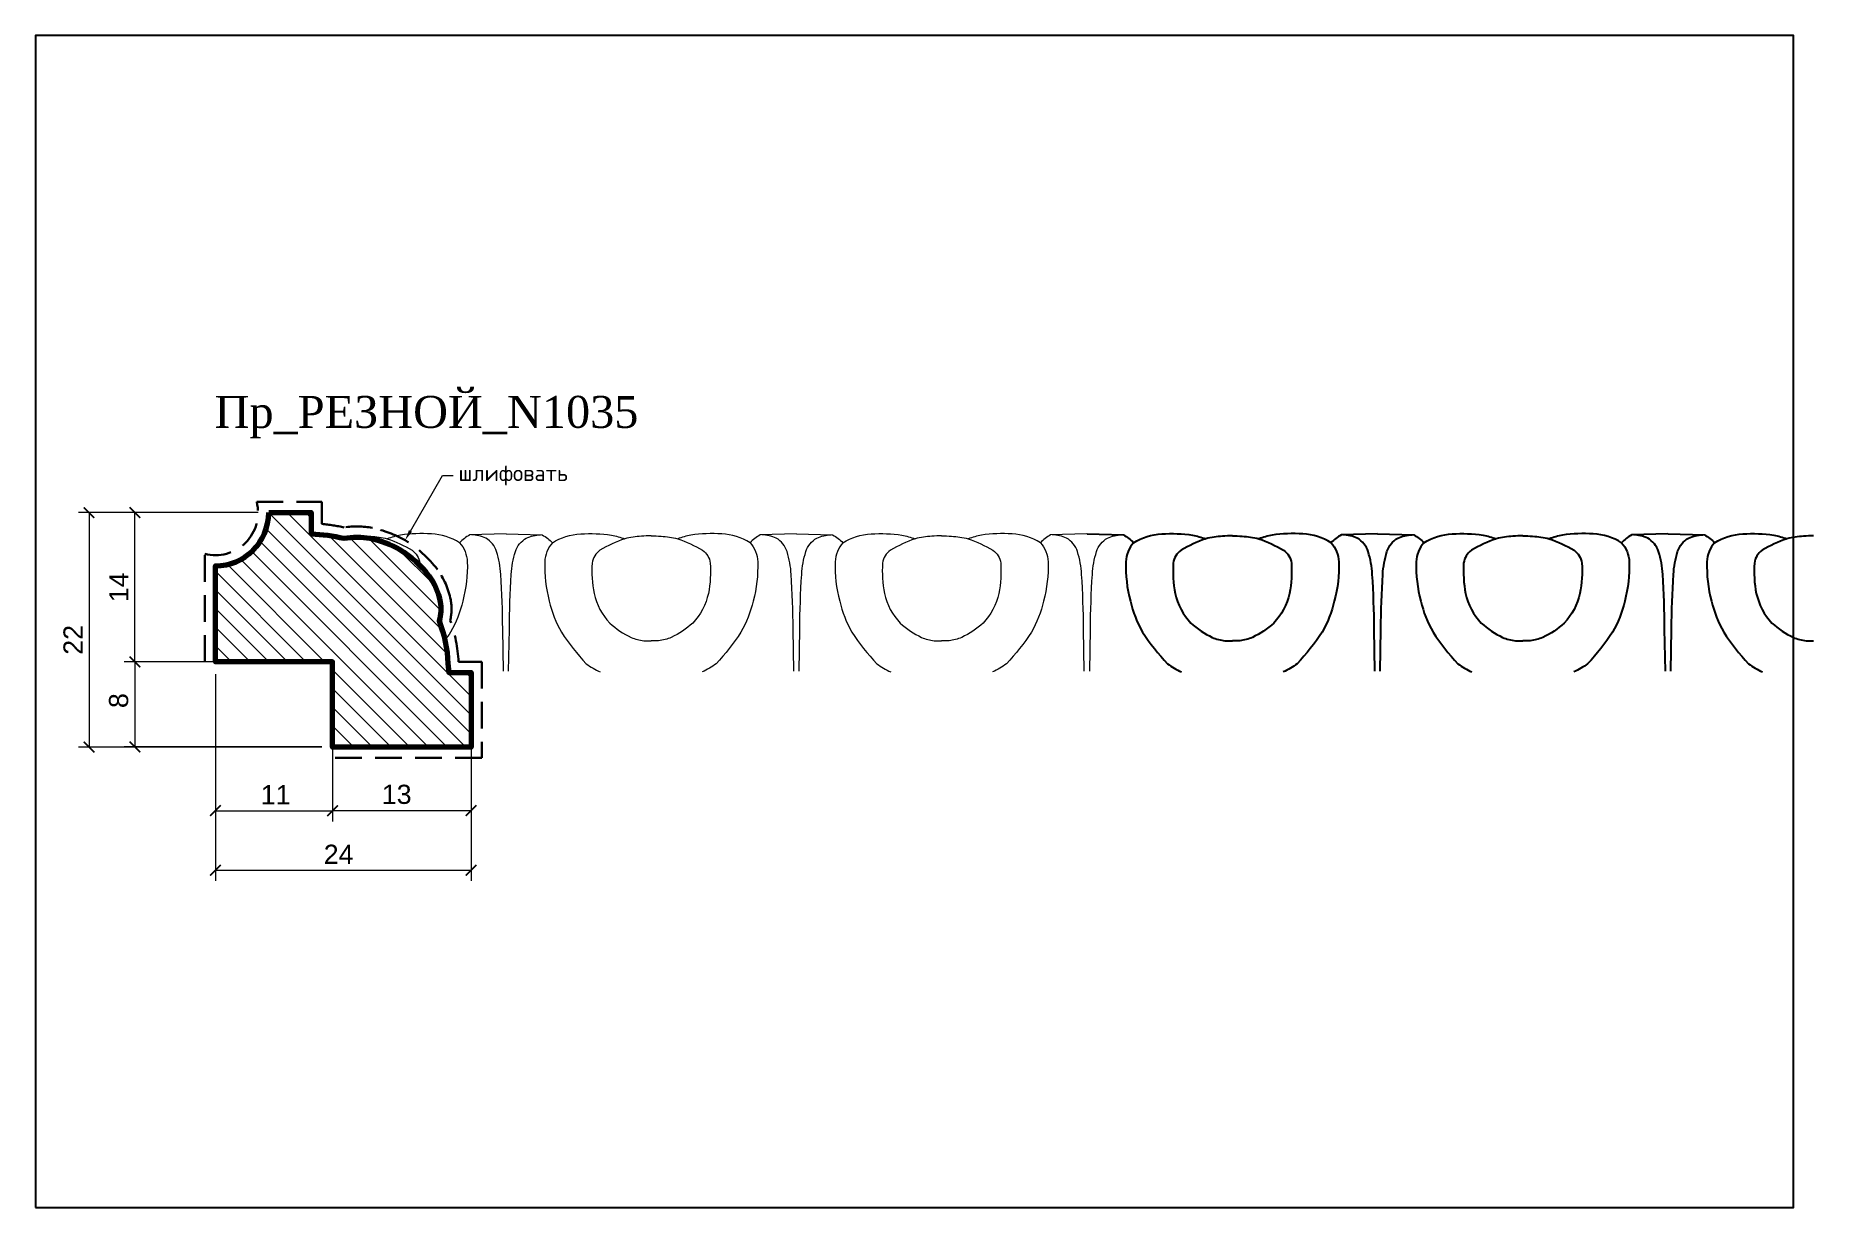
# Model space of a CAD drawing. Header units: millimetres. Extents: x 1312 to 1479, y -692 to -582.
import ezdxf
from ezdxf import colors
from ezdxf.entities.mleader import LeaderData, LeaderLine
from ezdxf.math import Vec2, Vec3

# ---------------------------------------------------------------- set-up
doc = ezdxf.new("R2010")
doc.units = ezdxf.units.MM
doc.linetypes.add('HIDDEN', pattern=[0.375, 0.25, -0.125])
for name, color, linetype, lineweight in [('0.15', 7, 'Continuous', 15), ('линия 50', 1, 'Continuous', 140), ('служебный слой РАЗМЕРЫ', 7, 'Continuous', 9)]:
    doc.layers.add(name, color=color, linetype=linetype, lineweight=lineweight)
doc.layers.add('Outside panel', color=7, linetype='Continuous', lineweight=18, true_color=0x7f5e57)
doc.layers.add('размеры в модели', color=7, linetype='Continuous')
doc.styles.add('ELECT', font='times.ttf')
doc.styles.get("Standard").update_dxf_attribs({"font": 'arial.ttf'})
doc.styles.add('ЕСКД профили текст', font='isocpeur.ttf')
doc.dimstyles.new('M_1', dxfattribs={"dimtxt": 1.8, "dimasz": 1, "dimexe": 1, "dimexo": 1, "dimgap": 0.6, "dimtad": 1, "dimdec": 0, "dimdsep": 46, "dimtxsty": 'Standard', "dimblk": 'ARCHTICK', "dimcen": -5, "dimclrd": 7, "dimclre": 7, "dimclrt": 7, "dimadec": 0, "dimazin": 0, "dimtfac": 1, "dimtdec": 0, "dimtmove": 0, "dimatfit": 3, "dimfxl": 1, "dimtolj": 1, "dimtzin": 0, "dimlwd": 5, "dimlwe": 5, "dimarcsym": 0})

# ---------------------------------------------------------------- blocks, each defined once
blk = doc.blocks.new('_ArchTick')
at = {"color": 0, "linetype": 'ByBlock', "const_width": 0.15}
blk.add_lwpolyline([(-0.5, -0.5), (0.5, 0.5)], dxfattribs=at)
blk = doc.blocks.new('*D5')
at = {"layer": 'Defpoints', "color": 0, "ltscale": 1000, "transparency": 16777216}
for p in [(1321.139385520492, -626.3167092514452), (1333.697555698524, -626.3167092514452), (1339.697555698524, -640.3167092514452)]:
    blk.add_point(p, dxfattribs=at)
at = {"layer": 'размеры в модели', "color": 7, "lineweight": 5, "ltscale": 1000, "transparency": 16777216}
for p, q in [((1332.697555698524, -626.3167092514452), (1320.139385520492, -626.3167092514452)), ((1321.139385520492, -640.3167092514452), (1321.139385520492, -626.3167092514452)), ((1338.697555698524, -640.3167092514452), (1320.139385520492, -640.3167092514452))]:
    blk.add_line(p, q, dxfattribs=at)
for p, rotation in [((1321.139385520492, -626.3167092514452), 90), ((1321.139385520492, -640.3167092514452), 270)]:
    blk.add_blockref('_ArchTick', p, dxfattribs=dict(at, rotation=rotation))
at = {"layer": 'размеры в модели', "color": 7, "ltscale": 1000, "transparency": 16777216, "insert": (1319.635702027995, -633.3238772136647), "char_height": 1.8, "attachment_point": 5, "rotation": 90}
blk.add_mtext('\\A1;14', dxfattribs=at)
blk = doc.blocks.new('*D4')
at = {"layer": 'Defpoints', "color": 0, "ltscale": 1000, "transparency": 16777216}
for p in [(1339.697555698524, -640.3167092514452), (1321.139385520492, -648.3043812260987), (1339.697555698524, -648.3043812260987)]:
    blk.add_point(p, dxfattribs=at)
at = {"layer": 'размеры в модели', "color": 7, "lineweight": 5, "ltscale": 1000, "transparency": 16777216}
for p, q in [((1338.697555698524, -640.3167092514452), (1320.139385520492, -640.3167092514452)), ((1321.139385520492, -640.3167092514452), (1321.139385520492, -648.3043812260987)), ((1338.697555698524, -648.3043812260987), (1320.139385520492, -648.3043812260987))]:
    blk.add_line(p, q, dxfattribs=at)
for p, rotation in [((1321.139385520492, -640.3167092514452), 90), ((1321.139385520492, -648.3043812260987), 270)]:
    blk.add_blockref('_ArchTick', p, dxfattribs=dict(at, rotation=rotation))
at = {"layer": 'размеры в модели', "color": 7, "ltscale": 1000, "transparency": 16777216, "insert": (1319.620354142593, -643.9624010292282), "char_height": 1.8, "attachment_point": 5, "rotation": 90}
blk.add_mtext('\\A1;8', dxfattribs=at)
blk = doc.blocks.new('*D3')
at = {"layer": 'Defpoints', "color": 0, "ltscale": 1000, "transparency": 16777216}
for p in [(1339.697555698524, -648.316709251445), (1352.697555698524, -648.316709251445), (1352.697555698524, -654.2894852147838)]:
    blk.add_point(p, dxfattribs=at)
at = {"layer": 'размеры в модели', "color": 7, "lineweight": 5, "ltscale": 1000, "transparency": 16777216}
for p, q in [((1339.697555698524, -649.316709251445), (1339.697555698524, -655.2894852147838)), ((1352.697555698524, -649.316709251445), (1352.697555698524, -655.2894852147838)), ((1339.697555698524, -654.2894852147838), (1352.697555698524, -654.2894852147838))]:
    blk.add_line(p, q, dxfattribs=at)
at = {"layer": 'размеры в модели', "color": 7, "lineweight": 5, "ltscale": 1000, "transparency": 16777216, "rotation": 180}
blk.add_blockref('_ArchTick', (1339.697555698524, -654.2894852147838), dxfattribs=at)
at = {"layer": 'размеры в модели', "color": 7, "lineweight": 5, "ltscale": 1000, "transparency": 16777216}
blk.add_blockref('_ArchTick', (1352.697555698524, -654.2894852147838), dxfattribs=at)
at = {"layer": 'размеры в модели', "color": 7, "ltscale": 1000, "transparency": 16777216, "insert": (1345.712927369237, -652.7698399214686), "char_height": 1.8, "attachment_point": 5}
blk.add_mtext('\\A1;13', dxfattribs=at)
blk = doc.blocks.new('*D2')
at = {"layer": 'Defpoints', "color": 0, "ltscale": 1000, "transparency": 16777216}
for p in [(1328.697555698524, -640.4723057799965), (1339.697555698524, -640.316709251445), (1339.697555698524, -654.292053200752)]:
    blk.add_point(p, dxfattribs=at)
at = {"layer": 'размеры в модели', "color": 7, "lineweight": 5, "ltscale": 1000, "transparency": 16777216}
for p, q in [((1328.697555698524, -641.4723057799965), (1328.697555698524, -655.292053200752)), ((1339.697555698524, -641.316709251445), (1339.697555698524, -655.292053200752)), ((1328.697555698524, -654.292053200752), (1339.697555698524, -654.292053200752))]:
    blk.add_line(p, q, dxfattribs=at)
at = {"layer": 'размеры в модели', "color": 7, "lineweight": 5, "ltscale": 1000, "transparency": 16777216, "rotation": 180}
blk.add_blockref('_ArchTick', (1328.697555698524, -654.292053200752), dxfattribs=at)
at = {"layer": 'размеры в модели', "color": 7, "lineweight": 5, "ltscale": 1000, "transparency": 16777216}
blk.add_blockref('_ArchTick', (1339.697555698524, -654.292053200752), dxfattribs=at)
at = {"layer": 'размеры в модели', "color": 7, "ltscale": 1000, "transparency": 16777216, "insert": (1334.352179479272, -652.7883697082553), "char_height": 1.8, "attachment_point": 5}
blk.add_mtext('\\A1;11', dxfattribs=at)
blk = doc.blocks.new('*D7')
at = {"layer": 'Defpoints', "color": 0, "ltscale": 1000, "transparency": 16777216}
for p in [(1333.697555698524, -626.3167092514452), (1316.834222208254, -648.3167092514452), (1339.697555698524, -648.3167092514452)]:
    blk.add_point(p, dxfattribs=at)
at = {"layer": 'размеры в модели', "color": 7, "lineweight": 5, "ltscale": 1000, "transparency": 16777216}
for p, q in [((1332.697555698524, -626.3167092514452), (1315.834222208254, -626.3167092514452)), ((1316.834222208254, -626.3167092514452), (1316.834222208254, -648.3167092514452)), ((1338.697555698524, -648.3167092514452), (1315.834222208254, -648.3167092514452))]:
    blk.add_line(p, q, dxfattribs=at)
for p, rotation in [((1316.834222208254, -626.3167092514452), 90), ((1316.834222208254, -648.3167092514452), 270)]:
    blk.add_blockref('_ArchTick', p, dxfattribs=dict(at, rotation=rotation))
at = {"layer": 'размеры в модели', "color": 7, "ltscale": 1000, "transparency": 16777216, "insert": (1315.330538715757, -638.254838245146), "char_height": 1.8, "attachment_point": 5, "rotation": 90}
blk.add_mtext('\\A1;22', dxfattribs=at)
blk = doc.blocks.new('*D6')
at = {"layer": 'Defpoints', "color": 0, "ltscale": 1000, "transparency": 16777216}
for p in [(1328.697555698524, -640.4723057799965), (1352.697555698524, -645.1386599002981), (1352.697555698524, -659.8886932581481)]:
    blk.add_point(p, dxfattribs=at)
at = {"layer": 'размеры в модели', "color": 7, "lineweight": 5, "ltscale": 1000, "transparency": 16777216}
for p, q in [((1328.697555698524, -641.4723057799965), (1328.697555698524, -660.8886932581481)), ((1352.697555698524, -646.1386599002981), (1352.697555698524, -660.8886932581481)), ((1328.697555698524, -659.8886932581481), (1352.697555698524, -659.8886932581481))]:
    blk.add_line(p, q, dxfattribs=at)
at = {"layer": 'размеры в модели', "color": 7, "lineweight": 5, "ltscale": 1000, "transparency": 16777216, "rotation": 180}
blk.add_blockref('_ArchTick', (1328.697555698524, -659.8886932581481), dxfattribs=at)
at = {"layer": 'размеры в модели', "color": 7, "lineweight": 5, "ltscale": 1000, "transparency": 16777216}
blk.add_blockref('_ArchTick', (1352.697555698524, -659.8886932581481), dxfattribs=at)
at = {"layer": 'размеры в модели', "color": 7, "ltscale": 1000, "transparency": 16777216, "insert": (1340.263789885747, -658.3850097656515), "char_height": 1.8, "attachment_point": 5}
blk.add_mtext('\\A1;24', dxfattribs=at)

msp = doc.modelspace()

# ---------------------------------------------------------------- hatches: boundary and pattern name
at = {"layer": 'Outside panel', "ltscale": 1000}
h = msp.add_hatch(dxfattribs=at)
h.set_pattern_fill('ANSI31', color=256, scale=9.894831059293374, angle=89.99999999999999)
h.set_pattern_definition([(135, (-308746.6367547378, 92356.84090024477), (-0.874587767590202, -0.8745877675902015), [])])
edge = h.paths.add_edge_path()
edge.add_line((1333.697555698524, -626.316709251445), (1337.697555698524, -626.316709251445))
edge.add_line((1337.697555698524, -626.316709251445), (1337.697555698524, -628.316709251445))
edge.add_arc((1337.120399352698, -644.4221278254954), 16.11575678933183, 76.9616267038316, 87.94761759395197, ccw=False)
edge.add_arc((1341.98534430681, -635.3288411598296), 6.72035856649428, 79.30790629413133, 100.53888685060252, ccw=False)
edge.add_arc((1341.117016812448, -638.5271729337364), 10.02763157425786, 60.86193385234532, 77.82294214742802, ccw=False)
edge.add_arc((1340.628319008112, -638.4456025591608), 10.20501001734801, 37.41241142133538, 58.241471866389475, ccw=False)
edge.add_arc((1343.670791850378, -635.9098572404873), 6.250034296385272, 11.25400089889348, 35.89366119649338, ccw=False)
edge.add_arc((1346.209862646425, -635.3727976335613), 3.655106972654199, -17.6877875825337, 10.764748651641014, ccw=False)
edge.add_arc((1407.875996887171, -620.2539513783813), 60.40487851374324, 195.5855320265197, 197.5262872963351)
edge.add_arc((1337.721529008366, -641.0024888757289), 12.81161878868869, 2.357588663380227, 11.517274825666277, ccw=False)
edge.add_line((1350.522303446731, -640.4754691751696), (1350.596168518252, -641.3170494987535))
edge.add_line((1350.596168518252, -641.3170494987535), (1350.697555698524, -641.316709251445))
edge.add_line((1350.697555698524, -641.316709251445), (1352.697555698524, -641.316709251445))
edge.add_line((1352.697555698524, -641.316709251445), (1352.697555698524, -648.316709251445))
edge.add_line((1352.697555698524, -648.316709251445), (1339.697555698524, -648.316709251445))
edge.add_line((1339.697555698524, -648.316709251445), (1339.697555698524, -640.316709251445))
edge.add_line((1339.697555698524, -640.316709251445), (1328.697555698524, -640.316709251445))
edge.add_line((1328.697555698524, -640.316709251445), (1328.697555698524, -631.316709251445))
edge.add_arc((1328.697555698524, -626.316709251445), 5, 270, 360)

# ---------------------------------------------------------------- linework, layer by layer
at = {"color": 6, "ltscale": 1000}
msp.add_lwpolyline([(1311.815575031214, -691.5344339163894), (1476.815575031214, -691.5344339163894), (1476.815575031214, -581.5344339163894), (1311.815575031214, -581.5344339163894)], close=True, dxfattribs=at)
at = {"color": 7, "ltscale": 1000}
for points in [[(1410.523074644745, -628.315553742108), (1413.921942206576, -628.4121685778919, -0.09895281934662843), (1414.876498946116, -629.1439895795156, -0.1356924758361612), (1417.532788871624, -628.3190814403606, -0.05431187880876667), (1420.423791639518, -628.424736002893, -0.0245012013738996), (1421.670242649863, -628.7693039292899)], [(1414.876498946116, -629.1439895795156, 0.1729843344025909), (1414.158824299007, -630.9265796006039, 0.07307377336148241), (1414.581047105614, -634.6255916951304, 0.07208065752535532), (1415.734567448799, -637.5427776653632, 0.04459974090275735), (1418.061738774773, -640.5008849352562, 0.06117224677795836), (1419.369883253075, -641.2703200194774)], [(1424.153513200767, -628.4879332645178, 0.01740289519398363), (1423.225768390355, -628.5331686277896, 0.03912961321415618), (1421.670242649863, -628.7693039292899, 0.05083251045269804), (1419.340294684003, -629.8497497103199, 0.2044668778180707), (1418.60648081738, -631.047711939198, 0.06308210881167725), (1418.78783011164, -633.8998118767886, 0.1357417775726737), (1420.262399444659, -636.6871785514486, 0.07337436966248118), (1422.267567310842, -638.0277920782646, 0.06781681720887736), (1423.4584855229, -638.3361570014349), (1424.153513200767, -638.3527857002009)], [(1424.153513200767, -628.4879332645178, -0.01740289519398363), (1425.081258011178, -628.5331686277896, -0.03912961321415618), (1426.636783751728, -628.7693039292899, -0.05083251045269804), (1428.96673171753, -629.8497497103199, -0.2044668778180707), (1429.700545584154, -631.047711939198, -0.06308210881167725), (1429.519196289893, -633.8998118767886, -0.1357417775726737), (1428.044626956875, -636.6871785514486, -0.07337436966248118), (1426.039459090691, -638.0277920782646, -0.06781681720887736), (1424.848540878691, -638.3361570014349), (1424.153513200767, -638.3527857002009)], [(1437.783951756788, -628.315553742108), (1434.385084195015, -628.4121685778919, 0.09895281934662843), (1433.430527455417, -629.1439895795156, 0.1356924758361612), (1430.774237529968, -628.3190814403606, 0.05431187880876667), (1427.883234762015, -628.424736002893, 0.0245012013738996), (1426.636783751728, -628.7693039292899)], [(1433.430527455417, -629.1439895795156, -0.1729843344025909), (1434.148202102526, -630.9265796006039, -0.07307377336148241), (1433.725979295919, -634.6255916951304, -0.07208065752535532), (1432.572458952734, -637.5427776653632, -0.04459974090275735), (1430.24528762676, -640.5008849352562, -0.06117224677795836), (1428.937143148516, -641.2703200194774)], [(1437.540388374542, -641.1948272769478), (1437.471666536712, -637.2398365782828, 0.01424318934445535), (1437.292139412497, -632.1159871612581, 0.06094812251572455), (1436.902802434761, -629.9743656509345, 0.1770546278011695), (1435.884643287176, -628.7033359720626, 0.1111782369226423), (1434.537078711564, -628.4098403802163)], [(1437.783951756788, -628.315553742108), (1441.182819318619, -628.4121685778919, -0.09895281934662843), (1442.137376058217, -629.1439895795156, -0.1356924758361612), (1444.793665983667, -628.3190814403606, -0.05431187880876667), (1447.684668751619, -628.424736002893, -0.0245012013738996), (1448.931119761906, -628.7693039292899)], [(1438.027515139092, -641.1948272769478), (1438.096236976922, -637.2398365782828, -0.01424318934445535), (1438.275764101138, -632.1159871612581, -0.06094812251572455), (1438.665101078815, -629.9743656509345, -0.1770546278011695), (1439.6832602264, -628.7033359720626, -0.1111782369226423), (1441.03082480207, -628.4098403802163)], [(1442.137376058217, -629.1439895795156, 0.1729843344025909), (1441.419701411109, -630.9265796006039, 0.07307377336148241), (1441.841924217657, -634.6255916951304, 0.07208065752535532), (1442.9954445609, -637.5427776653632, 0.04459974090275735), (1445.322615886816, -640.5008849352562, 0.06117224677795836), (1446.630760365118, -641.2703200194774)], [(1451.414390312868, -628.4879332645178, 0.01740289519398363), (1450.486645502457, -628.5331686277896, 0.03912961321415618), (1448.931119761906, -628.7693039292899, 0.05083251045269804), (1446.601171796105, -629.8497497103199, 0.2044668778180707), (1445.867357929481, -631.047711939198, 0.06308210881167725), (1446.048707223741, -633.8998118767886, 0.1357417775726737), (1447.52327655676, -636.6871785514486, 0.07337436966248118), (1449.528444422944, -638.0277920782646, 0.06781681720887736), (1450.719362634944, -638.3361570014349), (1451.414390312868, -638.3527857002009)], [(1451.414390312868, -628.4879332645178, -0.01740289519398363), (1452.342135123279, -628.5331686277896, -0.03912961321415618), (1453.897660863771, -628.7693039292899, -0.05083251045269804), (1456.227608829573, -629.8497497103199, -0.2044668778180707), (1456.961422696255, -631.047711939198, -0.06308210881167725), (1456.780073401937, -633.8998118767886, -0.1357417775726737), (1455.305504068976, -636.6871785514486, -0.07337436966248118), (1453.300336202792, -638.0277920782646, -0.06781681720887736), (1452.109417990734, -638.3361570014349), (1451.414390312868, -638.3527857002009)], [(1465.044828868889, -628.315553742108), (1461.645961307058, -628.4121685778919, 0.09895281934662843), (1460.69140456746, -629.1439895795156, 0.1356924758361612), (1458.035114642011, -628.3190814403606, 0.05431187880876667), (1455.144111874117, -628.424736002893, 0.0245012013738996), (1453.897660863771, -628.7693039292899)], [(1460.69140456746, -629.1439895795156, -0.1729843344025909), (1461.409079214569, -630.9265796006039, -0.07307377336148241), (1460.986856408021, -634.6255916951304, -0.07208065752535532), (1459.833336064836, -637.5427776653632, -0.04459974090275735), (1457.506164738861, -640.5008849352562, -0.06117224677795836), (1456.198020260559, -641.2703200194774)], [(1464.801265486585, -641.1948272769478), (1464.732543648755, -637.2398365782828, 0.01424318934445535), (1464.55301652454, -632.1159871612581, 0.06094812251572455), (1464.163679546862, -629.9743656509345, 0.1770546278011695), (1463.145520399277, -628.7033359720626, 0.1111782369226423), (1461.797955823607, -628.4098403802163)], [(1465.06981862809, -628.315553742108), (1468.468686189921, -628.4121685778919, -0.09895281934662843), (1469.423242929519, -629.1439895795156, -0.1356924758361612), (1472.079532854968, -628.3190814403606, -0.05431187880876667), (1474.970535622862, -628.424736002893, -0.0245012013738996), (1476.216986633208, -628.7693039292899)], [(1465.313382010394, -641.1948272769478), (1465.382103848224, -637.2398365782828, -0.01424318934445535), (1465.561630972439, -632.1159871612581, -0.06094812251572455), (1465.950967950117, -629.9743656509345, -0.1770546278011695), (1466.969127097702, -628.7033359720626, -0.1111782369226423), (1468.316691673372, -628.4098403802163)], [(1469.423242929519, -629.1439895795156, 0.1729843344025909), (1468.70556828241, -630.9265796006039, 0.07307377336148241), (1469.127791088958, -634.6255916951304, 0.07208065752535532), (1470.281311432143, -637.5427776653632, 0.04459974090275735), (1472.608482758118, -640.5008849352562, 0.06117224677795836), (1473.91662723642, -641.2703200194774)], [(1478.700257184111, -628.4879332645178, 0.01740289519398363), (1477.7725123737, -628.5331686277896, 0.03912961321415618), (1476.216986633208, -628.7693039292899, 0.05083251045269804), (1473.887038667406, -629.8497497103199, 0.2044668778180707), (1473.153224800724, -631.047711939198, 0.06308210881167725), (1473.334574095043, -633.8998118767886, 0.1357417775726737), (1474.809143428003, -636.6871785514486, 0.07337436966248118), (1476.814311294187, -638.0277920782646, 0.06781681720887736), (1478.005229506245, -638.3361570014349), (1478.700257184111, -638.3527857002009)]]:
    msp.add_lwpolyline(points, format="xyb", dxfattribs=at)
at = {"layer": '0.15', "color": 7, "ltscale": 1000}
for points in [[(1342.345892105262, -628.4879332645178, -0.01740289519398266), (1343.273636915674, -628.5331686277896, -0.03912961321415618), (1344.829162656224, -628.7693039292899, -0.05083251045269804), (1347.159110622026, -629.8497497103199, -0.2044668778180707), (1347.892924488649, -631.047711939198, -0.005362576516465494), (1347.905546588194, -631.2912899994808, -0.005362576516465494)], [(1355.976330661342, -628.315553742108), (1352.577463099511, -628.4121685778919, 0.09895281934662843), (1351.622906359913, -629.1439895795156, 0.1356924758361612), (1348.966616434464, -628.3190814403606, 0.05431187880876667), (1346.075613666511, -628.424736002893, 0.0245012013738996), (1344.829162656224, -628.7693039292899)], [(1351.622906359913, -629.1439895795156, -0.1729843344013208), (1352.340581007022, -630.9265796006039, -0.07307377336148241), (1351.918358200473, -634.6255916951304, -0.07208065752535532), (1350.76483785723, -637.5427776653632, -0.01179991503948793), (1350.200668735266, -638.3655791684832, -0.01179991503948793)], [(1355.732767279038, -641.1948272769478), (1355.664045441208, -637.2398365782828, 0.01424318934445535), (1355.484518316993, -632.1159871612581, 0.06094812251572455), (1355.095181339315, -629.9743656509345, 0.1770546278011695), (1354.07702219173, -628.7033359720626, 0.1111782369226423), (1352.72945761606, -628.4098403802163)], [(1355.976330661342, -628.315553742108), (1359.375198223173, -628.4121685778919, -0.09895281934662843), (1360.329754962771, -629.1439895795156, -0.1356924758361612), (1362.986044888221, -628.3190814403606, -0.05431187880876667), (1365.877047656173, -628.424736002893, -0.0245012013738996), (1367.12349866646, -628.7693039292899)], [(1356.219894043646, -641.1948272769478), (1356.288615881476, -637.2398365782828, -0.01424318934445535), (1356.468143005692, -632.1159871612581, -0.06094812251572455), (1356.85747998337, -629.9743656509345, -0.1770546278011695), (1357.875639130954, -628.7033359720626, -0.1111782369226423), (1359.223203706624, -628.4098403802163)], [(1360.329754962771, -629.1439895795156, 0.1729843344025909), (1359.612080315663, -630.9265796006039, 0.07307377336148241), (1360.034303122211, -634.6255916951304, 0.07208065752535532), (1361.187823465454, -637.5427776653632, 0.04459974090275735), (1363.514994791371, -640.5008849352562, 0.06117224677795836), (1364.823139269673, -641.2703200194774)], [(1369.606769217422, -628.4879332645178, 0.01740289519398363), (1368.679024407011, -628.5331686277896, 0.03912961321415618), (1367.12349866646, -628.7693039292899, 0.05083251045269804), (1364.793550700659, -629.8497497103199, 0.2044668778180707), (1364.059736834035, -631.047711939198, 0.06308210881167725), (1364.241086128295, -633.8998118767886, 0.1357417775726737), (1365.715655461314, -636.6871785514486, 0.07337436966248118), (1367.720823327498, -638.0277920782646, 0.06781681720887736), (1368.911741539498, -638.3361570014349), (1369.606769217422, -638.3527857002009)], [(1369.606769217422, -628.4879332645178, -0.01740289519398363), (1370.534514027833, -628.5331686277896, -0.03912961321415618), (1372.090039768384, -628.7693039292899, -0.05083251045269804), (1374.419987734185, -629.8497497103199, -0.2044668778180707), (1375.153801600809, -631.047711939198, -0.06308210881167725), (1374.972452306549, -633.8998118767886, -0.1357417775726737), (1373.49788297353, -636.6871785514486, -0.07337436966248118), (1371.492715107346, -638.0277920782646, -0.06781681720887736), (1370.301796895346, -638.3361570014349), (1369.606769217422, -638.3527857002009)], [(1383.237207773502, -628.315553742108), (1379.838340211671, -628.4121685778919, 0.09895281934662843), (1378.883783472073, -629.1439895795156, 0.1356924758361612), (1376.227493546623, -628.3190814403606, 0.05431187880876667), (1373.336490778671, -628.424736002893, 0.0245012013738996), (1372.090039768384, -628.7693039292899)], [(1378.883783472073, -629.1439895795156, -0.1729843344025909), (1379.601458119181, -630.9265796006039, -0.07307377336148241), (1379.179235312633, -634.6255916951304, -0.07208065752535532), (1378.02571496939, -637.5427776653632, -0.04459974090275735), (1375.698543643473, -640.5008849352562, -0.06117224677795836), (1374.390399165171, -641.2703200194774)], [(1382.993644391197, -641.1948272769478), (1382.924922553368, -637.2398365782828, 0.01424318934445535), (1382.745395429152, -632.1159871612581, 0.06094812251572455), (1382.356058451474, -629.9743656509345, 0.1770546278011695), (1381.33789930389, -628.7033359720626, 0.1111782369226423), (1379.99033472822, -628.4098403802163)], [(1383.237207773502, -628.315553742108), (1386.636075335275, -628.4121685778919, -0.09895281934662843), (1387.590632074873, -629.1439895795156, -0.1356924758361612), (1390.246922000322, -628.3190814403606, -0.05431187880876667), (1393.137924768274, -628.424736002893, -0.0245012013738996), (1394.384375778562, -628.7693039292899)], [(1383.480771155748, -641.1948272769478), (1383.549492993578, -637.2398365782828, -0.01424318934445535), (1383.729020117793, -632.1159871612581, -0.06094812251572455), (1384.118357095529, -629.9743656509345, -0.1770546278011695), (1385.136516243114, -628.7033359720626, -0.1111782369226423), (1386.484080818725, -628.4098403802163)], [(1387.590632074873, -629.1439895795156, 0.1729843344025909), (1386.872957427764, -630.9265796006039, 0.07307377336148241), (1387.29518023437, -634.6255916951304, 0.07208065752535532), (1388.448700577555, -637.5427776653632, 0.04459974090275735), (1390.77587190353, -640.5008849352562, 0.06117224677795836), (1392.084016381774, -641.2703200194774)], [(1396.867646329523, -628.4879332645178, 0.01740289519398363), (1395.939901519112, -628.5331686277896, 0.03912961321415618), (1394.384375778562, -628.7693039292899, 0.05083251045269804), (1392.05442781276, -629.8497497103199, 0.2044668778180707), (1391.320613946136, -631.047711939198, 0.06308210881167725), (1391.501963240396, -633.8998118767886, 0.1357417775726737), (1392.976532573415, -636.6871785514486, 0.07337436966248118), (1394.981700439599, -638.0277920782646, 0.06781681720887736), (1396.172618651599, -638.3361570014349), (1396.867646329523, -638.3527857002009)], [(1396.867646329523, -628.4879332645178, -0.01740289519398363), (1397.795391139935, -628.5331686277896, -0.03912961321415618), (1399.350916880427, -628.7693039292899, -0.05083251045269804), (1401.680864846287, -629.8497497103199, -0.2044668778180707), (1402.41467871291, -631.047711939198, -0.06308210881167725), (1402.23332941865, -633.8998118767886, -0.1357417775726737), (1400.758760085631, -636.6871785514486, -0.07337436966248118), (1398.753592219447, -638.0277920782646, -0.06781681720887736), (1397.562674007389, -638.3361570014349), (1396.867646329523, -638.3527857002009)], [(1410.498084885545, -628.315553742108), (1407.099217323714, -628.4121685778919, 0.09895281934662843), (1406.144660584174, -629.1439895795156, 0.1356924758361612), (1403.488370658666, -628.3190814403606, 0.05431187880876667), (1400.597367890772, -628.424736002893, 0.0245012013738996), (1399.350916880427, -628.7693039292899)], [(1406.144660584174, -629.1439895795156, -0.1729843344025909), (1406.862335231282, -630.9265796006039, -0.07307377336148241), (1406.440112424676, -634.6255916951304, -0.07208065752535532), (1405.286592081491, -637.5427776653632, -0.04459974090275735), (1402.959420755516, -640.5008849352562, -0.06117224677795836), (1401.651276277214, -641.2703200194774)], [(1410.254521503299, -641.1948272769478), (1410.185799665411, -637.2398365782828, 0.01424318934445535), (1410.006272541195, -632.1159871612581, 0.06094812251572455), (1409.616935563517, -629.9743656509345, 0.1770546278011695), (1408.598776415933, -628.7033359720626, 0.1111782369226423), (1407.251211840263, -628.4098403802163)], [(1410.766638026991, -641.1948272769478), (1410.835359864879, -637.2398365782828, -0.01424318934445535), (1411.014886989095, -632.1159871612581, -0.06094812251572455), (1411.404223966772, -629.9743656509345, -0.1770546278011695), (1412.422383114357, -628.7033359720626, -0.1111782369226423), (1413.769947690027, -628.4098403802163)]]:
    msp.add_lwpolyline(points, format="xyb", dxfattribs=at)
at = {"layer": 'линия 50', "color": 1, "linetype": 'HIDDEN', "lineweight": 30, "ltscale": 10, "true_color": 0xff0909}
msp.add_lwpolyline([(1327.697555698524, -640.316709251445), (1327.697555698524, -630.189692597658, 0.5712867673693334), (1332.570539044751, -625.316709251445), (1338.697555698524, -625.316709251445), (1338.697555698524, -627.3791906275692, -0.03084848767132983), (1340.782572620617, -627.7027493254536, -0.08639866237006263), (1343.430581614386, -627.7449618411592, -0.07495555460049061), (1346.506517973623, -628.9062615750845, -0.09194345022364045), (1349.53620427912, -631.6484097938919, -0.1085411644630867), (1350.782232594047, -634.4990390920539, -0.1051165802120981), (1350.74226820796, -636.434551255119, -0.0753893147997701), (1351.516532384045, -640.316709251445), (1353.697555698524, -640.316709251445), (1353.697555698524, -649.316709251445), (1339.697555698524, -649.316709251445)], format="xyb", dxfattribs=at)
at = {"layer": 'линия 50', "color": 7}
msp.add_lwpolyline([(1333.697555698524, -626.316709251445), (1337.697555698524, -626.316709251445), (1337.697555698524, -628.316709251445, -0.04797217736065786), (1340.75617175952, -628.7218483407596, -0.0929035384040006), (1343.232179300056, -628.7251587203173, -0.07414176595009889), (1345.999628957197, -629.7685489760006, -0.0911349810491384), (1348.733985306706, -632.2455700342507, -0.1079269476024168), (1349.800648331537, -634.6901079931376, -0.1247893799754621), (1349.692179054498, -636.4833287747715, -0.08413473565689236), (1350.522303446731, -640.4754691751696), (1350.596168518252, -641.3170494987535), (1350.697555698524, -641.316709251445), (1352.697555698524, -641.316709251445), (1352.697555698524, -648.316709251445), (1339.697555698524, -648.316709251445), (1339.697555698524, -640.316709251445), (1328.697555698524, -640.316709251445), (1328.697555698524, -631.316709251445, 0.414213562373095)], format="xyb", close=True, dxfattribs=at)

# ---------------------------------------------------------------- texts
at = {"color": 7, "ltscale": 1000, "style": 'ELECT'}
msp.add_text('Пр_РЕЗНОЙ_N1035', height=3, dxfattribs=at).set_placement((1328.624079003243, -618.3604743353026))

# ---------------------------------------------------------------- dimensions: what is measured, and where the dimension line sits
at = {"layer": 'размеры в модели', "color": 0, "ltscale": 1000}
dim = msp.add_linear_dim(base=(1316.834222208254, -648.3167092514452), p1=(1333.697555698524, -626.316709251445), p2=(1339.697555698524, -648.316709251445), angle=90, dimstyle='M_1', dxfattribs=at)
dim.commit()
dim.dimension.update_dxf_attribs({"geometry": '*D7', "text_midpoint": (1316.834222208254, -638.254838245146), "dimtype": 128})
at = {"layer": 'размеры в модели', "color": 5, "ltscale": 1000}
for base, p2, picture, middle in [((1321.139385520492, -626.3167092514452), (1333.697555698524, -626.316709251445), '*D5', (1321.139385520491, -633.3238772136647)), ((1321.139385520492, -648.3043812260987), (1339.697555698524, -648.3043812260985), '*D4', (1321.139385520491, -643.9624010292282))]:
    dim = msp.add_linear_dim(base=base, p1=(1339.697555698524, -640.316709251445), p2=p2, angle=90, dimstyle='M_1', dxfattribs=at)
    dim.commit()
    dim.dimension.update_dxf_attribs({"geometry": picture, "text_midpoint": middle, "dimtype": 128})
for base, p1, p2, picture, middle in [((1339.697555698524, -654.292053200752), (1328.697555698524, -640.4723057799965), (1339.697555698524, -640.316709251445), '*D2', (1334.352179479272, -654.292053200752)), ((1352.697555698524, -654.2894852147838), (1339.697555698524, -648.316709251445), (1352.697555698524, -648.316709251445), '*D3', (1345.712927369237, -654.2894852147838))]:
    dim = msp.add_linear_dim(base=base, p1=p1, p2=p2, dimstyle='M_1', dxfattribs=at)
    dim.commit()
    dim.dimension.update_dxf_attribs({"geometry": picture, "text_midpoint": middle, "dimtype": 128})
at = {"layer": 'размеры в модели', "color": 0, "ltscale": 1000}
dim = msp.add_linear_dim(base=(1352.697555698524, -659.8886932581481), p1=(1328.697555698524, -640.4723057799965), p2=(1352.697555698524, -645.1386599002981), dimstyle='M_1', override={"dimtxt": 1.8}, dxfattribs=at)
dim.commit()
dim.dimension.update_dxf_attribs({"geometry": '*D6', "text_midpoint": (1340.263789885747, -659.8886932581481), "dimtype": 128})

# ---------------------------------------------------------------- leaders
at = {"layer": 'служебный слой РАЗМЕРЫ'}
ml = msp.add_multileader_mtext('Standard', dxfattribs=at)
ml.set_content('\\A1;шлифовать', color=256, style='ЕСКД профили текст')
ml.set_leader_properties(color=256, linetype='ByLayer', lineweight=-1)
ml.build(insert=Vec2(0, 0))
ml.multileader.update_dxf_attribs({"dogleg_length": 1, "arrow_head_size": 1})
ctx = ml.context
ctx.base_point, ctx.char_height, ctx.arrow_head_size, ctx.landing_gap_size, ctx.plane_origin = Vec3(1351.018316223006, -622.8284183711912), 1.5, 1, 0.5, Vec3(1364.493657833267, -596.6597860773873)
notes = []
notes.append((ctx, [(1, (1, 1, 0), (1350.018316223006, -622.8284183711912), (1, 0), 1, [(0, [(1346.506517973681, -628.9062615751282)], 0, [])])]))
ctx.mtext.insert, ctx.mtext.flow_direction = Vec3(1351.518316223006, -621.8534183711854), 5
for ctx, leaders in notes:
    for number, flags, end, landing, length, lines in leaders:
        leader = LeaderData()
        leader.index, (leader.has_last_leader_line, leader.has_dogleg_vector, leader.attachment_direction) = number, flags
        leader.last_leader_point, leader.dogleg_vector, leader.dogleg_length = Vec3(end), Vec3(landing), length
        for number, points, colour, breaks in lines:
            line = LeaderLine()
            line.index, line.vertices, line.color, line.breaks = number, Vec3.list(points), colors.encode_raw_color(colour), breaks
            leader.lines.append(line)
        ctx.leaders.append(leader)

doc.saveas('drawing.dxf')
